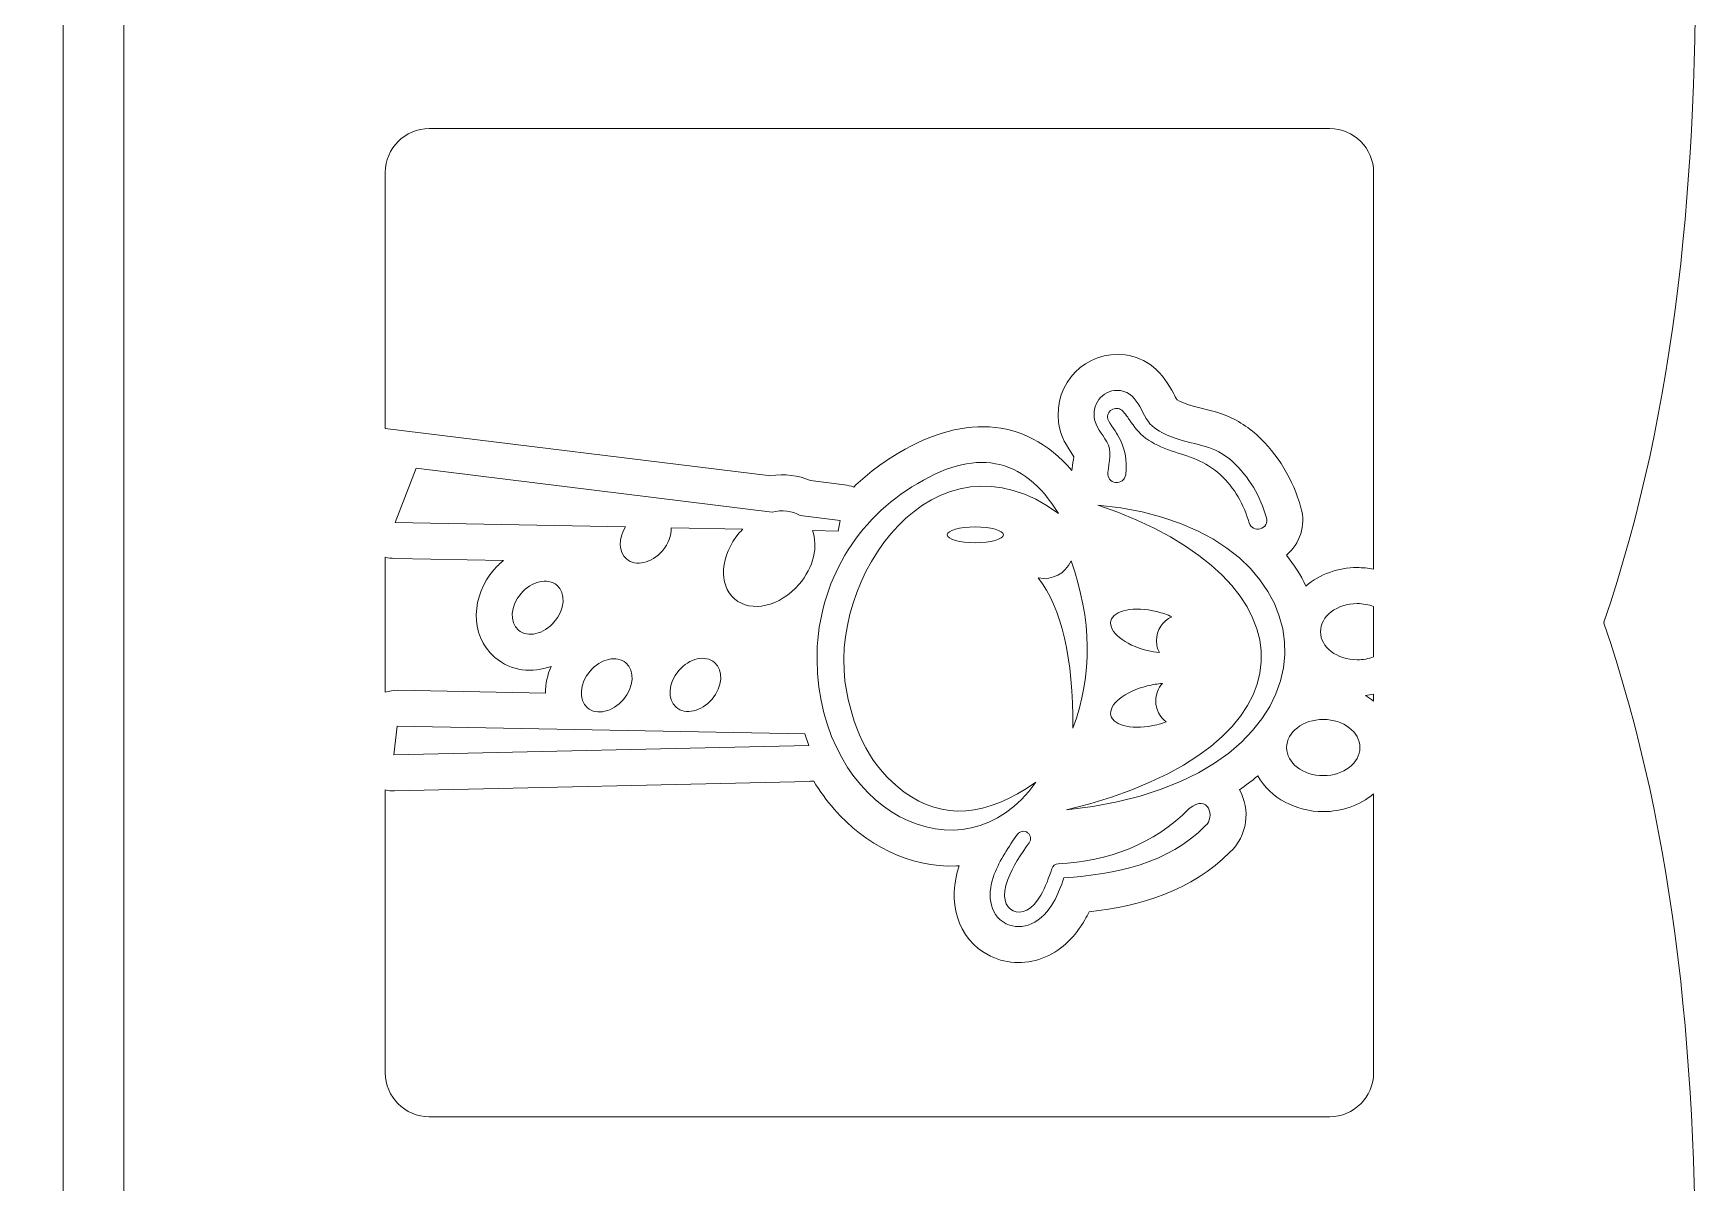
# Model space of a CAD drawing. Header units: millimetres. Extents: x -1461 to 1461, y -777 to 775.
# Drawn here: x -75.8 to 6.9, y 228.3 to 285.4 of the extents above; entities that cross this region are included whole.
import ezdxf

# ---------------------------------------------------------------- set-up
doc = ezdxf.new("R2010")
doc.units = ezdxf.units.MM
doc.header["$MEASUREMENT"] = 0
doc.layers.add('Camada 1', color=7, linetype='Continuous')

msp = doc.modelspace()

# ---------------------------------------------------------------- linework, layer by layer
at = {"layer": 'Camada 1', "color": 250, "lineweight": 20}
for points, knots in [([(6.8056, 290.9097), (6.5481, 319.8401), (0.8216, 350.2148), (0.8216, 382.8412), (0.8216, 382.8412), (0.8216, 386.4996), (1.8076, 391.3169), (5.6054, 391.3169), (5.6054, 391.3169), (5.6054, 391.3169), (5.8027, 413.1373), (5.8027, 413.1373), (5.8027, 413.1373), (5.8027, 413.1373), (-23.8626, 413.1622), (-23.8626, 413.1622), (-23.8626, 413.1622), (-23.8626, 413.1622), (-23.8626, 410.1373), (-23.8626, 410.1373), (-23.8626, 410.1373), (-23.8626, 410.1373), (-45.4768, 410.1373), (-45.4768, 410.1373), (-45.4768, 410.1373), (-45.4768, 410.1373), (-45.4768, 413.1622), (-45.4768, 413.1622), (-45.4768, 413.1622), (-45.4768, 413.1622), (-74.2823, 413.1373), (-74.2823, 413.1373), (-74.2823, 413.1373), (-74.2823, 413.1373), (-74.2823, 356.1361), (-74.2823, 356.1361), (-74.2823, 356.1361), (-74.2823, 356.1361), (-71.276, 356.1361), (-71.276, 356.1361), (-71.276, 356.1361), (-71.276, 356.1361), (-71.276, 156.1387), (-71.276, 156.1387), (-71.276, 156.1387), (-71.276, 156.1387), (-74.2823, 156.1387), (-74.2823, 156.1387), (-74.2823, 156.1387), (-74.2823, 156.1387), (-74.2823, 99.1375), (-74.2823, 99.1375), (-74.2823, 99.1375), (-74.2823, 99.1375), (-45.4768, 99.1126), (-45.4768, 99.1126), (-45.4768, 99.1126), (-45.4768, 99.1126), (-45.4768, 102.1375), (-45.4768, 102.1375), (-45.4768, 102.1375), (-45.4768, 102.1375), (-23.8626, 102.1375), (-23.8626, 102.1375), (-23.8626, 102.1375), (-23.8626, 102.1375), (-23.8626, 99.1126), (-23.8626, 99.1126), (-23.8626, 99.1126), (-23.8626, 99.1126), (5.8027, 99.1375), (5.8027, 99.1375), (5.8027, 99.1375), (5.8027, 99.1375), (5.6054, 120.9579), (5.6054, 120.9579), (5.6054, 120.9579), (1.8076, 120.9579), (0.8216, 125.7752), (0.8216, 129.4336), (0.8216, 129.4336), (0.8216, 162.06), (6.5481, 192.4347), (6.8056, 221.3651), (6.8056, 221.3651), (6.9173, 233.8573), (5.9213, 245.3468), (2.26, 256.1133), (2.26, 256.1133), (2.26, 256.1133), (2.2682, 256.1374), (2.2682, 256.1374), (2.2682, 256.1374), (2.2682, 256.1374), (2.26, 256.1615), (2.26, 256.1615), (2.26, 256.1615), (5.9213, 266.928), (6.9173, 278.4175), (6.8056, 290.9097)], [0, 0, 0, 0, 0.0384615, 0.0384615, 0.0384615, 0.0384615, 0.0769231, 0.0769231, 0.0769231, 0.0769231, 0.1153846, 0.1153846, 0.1153846, 0.1153846, 0.1538462, 0.1538462, 0.1538462, 0.1538462, 0.1923077, 0.1923077, 0.1923077, 0.1923077, 0.2307692, 0.2307692, 0.2307692, 0.2307692, 0.2692308, 0.2692308, 0.2692308, 0.2692308, 0.3076923, 0.3076923, 0.3076923, 0.3076923, 0.3461538, 0.3461538, 0.3461538, 0.3461538, 0.3846154, 0.3846154, 0.3846154, 0.3846154, 0.4230769, 0.4230769, 0.4230769, 0.4230769, 0.4615385, 0.4615385, 0.4615385, 0.4615385, 0.5, 0.5, 0.5, 0.5, 0.5384615, 0.5384615, 0.5384615, 0.5384615, 0.5769231, 0.5769231, 0.5769231, 0.5769231, 0.6153846, 0.6153846, 0.6153846, 0.6153846, 0.6538462, 0.6538462, 0.6538462, 0.6538462, 0.6923077, 0.6923077, 0.6923077, 0.6923077, 0.7307692, 0.7307692, 0.7307692, 0.7307692, 0.7692308, 0.7692308, 0.7692308, 0.7692308, 0.8076923, 0.8076923, 0.8076923, 0.8076923, 0.8461538, 0.8461538, 0.8461538, 0.8461538, 0.8846154, 0.8846154, 0.8846154, 0.8846154, 0.9230769, 0.9230769, 0.9230769, 0.9230769, 1, 1, 1, 1]), ([(-134.2835, 330.0523), (-134.2835, 330.0523), (-334.2809, 330.0523), (-334.2809, 330.0523), (-334.2809, 330.0523), (-334.2809, 330.0523), (-334.2809, 327.0523), (-334.2809, 327.0523), (-334.2809, 327.0523), (-334.2809, 327.0523), (-391.2821, 327.0523), (-391.2821, 327.0523), (-391.2821, 327.0523), (-391.2821, 327.0523), (-391.2821, 295.03), (-391.2821, 295.03), (-391.2821, 295.03), (-391.2821, 295.03), (-394.2821, 295.03), (-394.2821, 295.03), (-394.2821, 295.03), (-394.2821, 295.03), (-394.2821, 120.1292), (-394.2821, 120.1292), (-394.2821, 120.1292), (-394.2821, 120.1292), (-391.2821, 120.1292), (-391.2821, 120.1292), (-391.2821, 120.1292), (-391.2821, 120.1292), (-391.2821, 88.1069), (-391.2821, 88.1069), (-391.2821, 88.1069), (-391.2821, 88.1069), (-334.2809, 88.1069), (-334.2809, 88.1069), (-334.2809, 88.1069), (-334.2809, 88.1069), (-334.2809, 85.1069), (-334.2809, 85.1069), (-334.2809, 85.1069), (-334.2809, 85.1069), (-134.2835, 85.1069), (-134.2835, 85.1069), (-134.2835, 85.1069), (-134.2835, 85.1069), (-134.2835, 88.1069), (-134.2835, 88.1069), (-134.2835, 88.1069), (-134.2835, 88.1069), (-77.2821, 88.1069), (-77.2821, 88.1069), (-77.2821, 88.1069), (-77.2821, 88.1069), (-77.2821, 120.1292), (-77.2821, 120.1292), (-77.2821, 120.1292), (-77.2821, 120.1292), (-74.2821, 120.1292), (-74.2821, 120.1292), (-74.2821, 120.1292), (-74.2821, 120.1292), (-74.2821, 295.03), (-74.2821, 295.03), (-74.2821, 295.03), (-74.2821, 295.03), (-77.2821, 295.03), (-77.2821, 295.03), (-77.2821, 295.03), (-77.2821, 295.03), (-77.2821, 327.0523), (-77.2821, 327.0523), (-77.2821, 327.0523), (-77.2821, 327.0523), (-134.2835, 327.0523), (-134.2835, 327.0523), (-134.2835, 327.0523), (-134.2835, 327.0523), (-134.2835, 330.0523), (-134.2835, 330.0523)], [0, 0, 0, 0, 0.047619, 0.047619, 0.047619, 0.047619, 0.0952381, 0.0952381, 0.0952381, 0.0952381, 0.1428571, 0.1428571, 0.1428571, 0.1428571, 0.1904762, 0.1904762, 0.1904762, 0.1904762, 0.2380952, 0.2380952, 0.2380952, 0.2380952, 0.2857143, 0.2857143, 0.2857143, 0.2857143, 0.3333333, 0.3333333, 0.3333333, 0.3333333, 0.3809524, 0.3809524, 0.3809524, 0.3809524, 0.4285714, 0.4285714, 0.4285714, 0.4285714, 0.4761905, 0.4761905, 0.4761905, 0.4761905, 0.5238095, 0.5238095, 0.5238095, 0.5238095, 0.5714286, 0.5714286, 0.5714286, 0.5714286, 0.6190476, 0.6190476, 0.6190476, 0.6190476, 0.6666667, 0.6666667, 0.6666667, 0.6666667, 0.7142857, 0.7142857, 0.7142857, 0.7142857, 0.7619048, 0.7619048, 0.7619048, 0.7619048, 0.8095238, 0.8095238, 0.8095238, 0.8095238, 0.8571429, 0.8571429, 0.8571429, 0.8571429, 0.9047619, 0.9047619, 0.9047619, 0.9047619, 1, 1, 1, 1]), ([(-39.1256, 263.4387), (-39.1256, 263.4387), (-58.283, 265.7795), (-58.283, 265.7795), (-58.283, 265.7795), (-58.283, 265.7795), (-58.283, 278.5057), (-58.283, 278.5057), (-58.283, 278.5057), (-58.283, 279.705), (-57.3018, 280.6862), (-56.1025, 280.6862), (-56.1025, 280.6862), (-56.1025, 280.6862), (-11.3659, 280.6862), (-11.3659, 280.6862), (-11.3659, 280.6862), (-10.1666, 280.6862), (-9.1854, 279.705), (-9.1854, 278.5057), (-9.1854, 278.5057), (-9.1854, 278.5057), (-9.1854, 258.7902), (-9.1854, 258.7902), (-9.1854, 258.7902), (-9.4526, 258.8453), (-9.7261, 258.8741), (-10, 258.8741), (-10, 258.8741), (-10.9325, 258.8741), (-11.8623, 258.5429), (-12.5448, 257.9574), (-12.5448, 257.9574), (-12.8088, 258.5027), (-13.1367, 259.0167), (-13.5177, 259.4944), (-13.5177, 259.4944), (-12.8485, 260.0468), (-12.5332, 260.9657), (-12.7916, 261.8492), (-12.7916, 261.8492), (-13.1983, 263.2401), (-13.9119, 264.4855), (-14.989, 265.4653), (-14.989, 265.4653), (-15.5633, 265.9875), (-16.1825, 266.3372), (-16.9201, 266.5723), (-16.9201, 266.5723), (-17.4281, 266.7342), (-17.9578, 266.8223), (-18.4597, 266.9948), (-18.4597, 266.9948), (-18.6226, 267.0507), (-18.7995, 267.1169), (-18.9498, 267.2102), (-18.9498, 267.2102), (-19.0077, 267.2985), (-19.0675, 267.4223), (-19.1114, 267.5046), (-19.1114, 267.5046), (-19.387, 268.0199), (-19.6643, 268.4674), (-20.1287, 268.8418), (-20.1287, 268.8418), (-20.5325, 269.1671), (-21.0055, 269.37), (-21.5195, 269.4393), (-21.5195, 269.4393), (-23.4728, 269.703), (-25.0943, 268.0226), (-24.8339, 266.0873), (-24.8339, 266.0873), (-24.7303, 265.3182), (-24.4311, 264.948), (-24.0793, 264.3783), (-24.0793, 264.3783), (-24.0951, 264.2009), (-24.1443, 263.9686), (-24.1632, 263.8176), (-24.1632, 263.8176), (-24.1632, 263.8176), (-24.1751, 263.693), (-24.1751, 263.693), (-24.1751, 263.693), (-26.5377, 266.4545), (-29.7571, 266.4821), (-33.0751, 264.3918), (-33.0751, 264.3918), (-33.7785, 263.9487), (-34.4264, 263.4389), (-35.0123, 262.8735), (-35.0123, 262.8735), (-35.1531, 262.9287), (-35.3038, 262.9664), (-35.4639, 262.9862), (-35.4639, 262.9862), (-35.4639, 262.9862), (-37.1511, 263.1947), (-37.1511, 263.1947), (-37.1511, 263.1947), (-37.7702, 263.464), (-38.4555, 263.5363), (-39.1256, 263.4387)], [0, 0, 0, 0, 0.037037, 0.037037, 0.037037, 0.037037, 0.0740741, 0.0740741, 0.0740741, 0.0740741, 0.1111111, 0.1111111, 0.1111111, 0.1111111, 0.1481481, 0.1481481, 0.1481481, 0.1481481, 0.1851852, 0.1851852, 0.1851852, 0.1851852, 0.2222222, 0.2222222, 0.2222222, 0.2222222, 0.2592593, 0.2592593, 0.2592593, 0.2592593, 0.2962963, 0.2962963, 0.2962963, 0.2962963, 0.3333333, 0.3333333, 0.3333333, 0.3333333, 0.3703704, 0.3703704, 0.3703704, 0.3703704, 0.4074074, 0.4074074, 0.4074074, 0.4074074, 0.4444444, 0.4444444, 0.4444444, 0.4444444, 0.4814815, 0.4814815, 0.4814815, 0.4814815, 0.5185185, 0.5185185, 0.5185185, 0.5185185, 0.5555556, 0.5555556, 0.5555556, 0.5555556, 0.5925926, 0.5925926, 0.5925926, 0.5925926, 0.6296296, 0.6296296, 0.6296296, 0.6296296, 0.6666667, 0.6666667, 0.6666667, 0.6666667, 0.7037037, 0.7037037, 0.7037037, 0.7037037, 0.7407407, 0.7407407, 0.7407407, 0.7407407, 0.7777778, 0.7777778, 0.7777778, 0.7777778, 0.8148148, 0.8148148, 0.8148148, 0.8148148, 0.8518519, 0.8518519, 0.8518519, 0.8518519, 0.8888889, 0.8888889, 0.8888889, 0.8888889, 0.9259259, 0.9259259, 0.9259259, 0.9259259, 1, 1, 1, 1]), ([(-16.7947, 263.4799), (-17.5989, 264.2114), (-18.2709, 264.3456), (-19.2487, 264.6816), (-19.2487, 264.6816), (-19.7059, 264.8386), (-20.1214, 265.0252), (-20.5145, 265.3112), (-20.5145, 265.3112), (-20.854, 265.558), (-21.08, 265.8657), (-21.3114, 266.2085), (-21.3114, 266.2085), (-21.4165, 266.3643), (-21.5875, 266.6384), (-21.7507, 266.7353), (-21.7507, 266.7353), (-21.7911, 266.7593), (-21.832, 266.7736), (-21.8786, 266.7798), (-21.8786, 266.7798), (-22.0581, 266.804), (-22.2358, 266.7228), (-22.335, 266.5712), (-22.335, 266.5712), (-22.3793, 266.5034), (-22.4222, 266.4226), (-22.4109, 266.3388), (-22.4109, 266.3388), (-22.3855, 266.1501), (-22.0171, 265.6606), (-21.9079, 265.4758), (-21.9079, 265.4758), (-21.5356, 264.8444), (-21.409, 264.2158), (-21.5, 263.4856), (-21.5, 263.4856), (-21.5305, 263.2411), (-21.7547, 263.0667), (-21.9992, 263.0971), (-21.9992, 263.0971), (-22.2438, 263.1276), (-22.4181, 263.352), (-22.3877, 263.5964), (-22.3877, 263.5964), (-22.3211, 264.1309), (-22.1697, 264.6664), (-22.4417, 265.1277), (-22.4417, 265.1277), (-22.6673, 265.51), (-22.9997, 265.8721), (-23.0608, 266.3259), (-23.0608, 266.3259), (-23.1613, 267.0729), (-22.5739, 267.7764), (-21.7588, 267.6664), (-21.7588, 267.6664), (-20.7988, 267.5367), (-20.7329, 266.291), (-20.0711, 265.8096), (-20.0711, 265.8096), (-19.7522, 265.5777), (-19.4117, 265.4302), (-19.041, 265.3028), (-19.041, 265.3028), (-17.926, 264.9198), (-17.1136, 264.9791), (-16.1928, 264.1417), (-16.1928, 264.1417), (-15.3605, 263.3846), (-14.823, 262.4212), (-14.5088, 261.347), (-14.5088, 261.347), (-14.4396, 261.1105), (-14.576, 260.8613), (-14.8125, 260.7921), (-14.8125, 260.7921), (-15.049, 260.723), (-15.2982, 260.8594), (-15.3674, 261.0958), (-15.3674, 261.0958), (-15.6349, 262.0107), (-16.085, 262.8344), (-16.7947, 263.4799)], [0, 0, 0, 0, 0.0454545, 0.0454545, 0.0454545, 0.0454545, 0.0909091, 0.0909091, 0.0909091, 0.0909091, 0.1363636, 0.1363636, 0.1363636, 0.1363636, 0.1818182, 0.1818182, 0.1818182, 0.1818182, 0.2272727, 0.2272727, 0.2272727, 0.2272727, 0.2727273, 0.2727273, 0.2727273, 0.2727273, 0.3181818, 0.3181818, 0.3181818, 0.3181818, 0.3636364, 0.3636364, 0.3636364, 0.3636364, 0.4090909, 0.4090909, 0.4090909, 0.4090909, 0.4545455, 0.4545455, 0.4545455, 0.4545455, 0.5, 0.5, 0.5, 0.5, 0.5454545, 0.5454545, 0.5454545, 0.5454545, 0.5909091, 0.5909091, 0.5909091, 0.5909091, 0.6363636, 0.6363636, 0.6363636, 0.6363636, 0.6818182, 0.6818182, 0.6818182, 0.6818182, 0.7272727, 0.7272727, 0.7272727, 0.7272727, 0.7727273, 0.7727273, 0.7727273, 0.7727273, 0.8181818, 0.8181818, 0.8181818, 0.8181818, 0.8636364, 0.8636364, 0.8636364, 0.8636364, 0.9090909, 0.9090909, 0.9090909, 0.9090909, 1, 1, 1, 1]), ([(-25.9675, 248.2036), (-29.563, 243.1099), (-36.7487, 246.7074), (-36.8332, 254.304), (-36.8332, 254.304), (-36.8719, 257.7898), (-35.0848, 261.0419), (-32.1214, 262.8781), (-32.1214, 262.8781), (-29.0182, 264.8638), (-26.5883, 264.422), (-24.8314, 261.5527), (-24.8314, 261.5527), (-30.9462, 266.1039), (-36.4775, 258.3508), (-35.3608, 252.6873), (-35.3608, 252.6873), (-34.9679, 250.6935), (-34.1728, 248.9475), (-32.5071, 247.7206), (-32.5071, 247.7206), (-30.601, 246.3168), (-28.4211, 246.4778), (-25.9675, 248.2036)], [0, 0, 0, 0, 0.1428571, 0.1428571, 0.1428571, 0.1428571, 0.2857143, 0.2857143, 0.2857143, 0.2857143, 0.4285714, 0.4285714, 0.4285714, 0.4285714, 0.5714286, 0.5714286, 0.5714286, 0.5714286, 0.7142857, 0.7142857, 0.7142857, 0.7142857, 1, 1, 1, 1]), ([(-46.3413, 260.8944), (-46.3413, 260.8944), (-57.7896, 261.116), (-57.7896, 261.116), (-57.7896, 261.116), (-57.7896, 261.116), (-56.7482, 263.8141), (-56.7482, 263.8141), (-56.7482, 263.8141), (-56.7482, 263.8141), (-39.0712, 261.6293), (-39.0712, 261.6293), (-39.0712, 261.6293), (-38.5664, 261.7496), (-38.0722, 261.6992), (-37.679, 261.4572), (-37.679, 261.4572), (-37.679, 261.4572), (-35.6833, 261.2106), (-35.6833, 261.2106), (-35.6833, 261.2106), (-35.6833, 261.2106), (-35.7781, 260.6899), (-35.7781, 260.6899), (-35.7781, 260.6899), (-35.7781, 260.6899), (-37.0661, 260.7148), (-37.0661, 260.7148), (-37.0661, 260.7148), (-36.7655, 259.9488), (-36.9966, 258.8895), (-37.7237, 258.0421), (-37.7237, 258.0421), (-38.6728, 256.9358), (-40.1075, 256.6098), (-40.9284, 257.314), (-40.9284, 257.314), (-41.7493, 258.0183), (-41.6454, 259.486), (-40.6961, 260.5923), (-40.6961, 260.5923), (-40.6396, 260.6582), (-40.5812, 260.7213), (-40.5216, 260.7817), (-40.5216, 260.7817), (-40.5216, 260.7817), (-44.0829, 260.8506), (-44.0829, 260.8506), (-44.0829, 260.8506), (-44.0663, 260.4822), (-44.2144, 260.0608), (-44.5187, 259.7062), (-44.5187, 259.7062), (-45.0464, 259.0911), (-45.8441, 258.9099), (-46.3005, 259.3015), (-46.3005, 259.3015), (-46.7019, 259.6458), (-46.7054, 260.3188), (-46.3413, 260.8944)], [0, 0, 0, 0, 0.0625, 0.0625, 0.0625, 0.0625, 0.125, 0.125, 0.125, 0.125, 0.1875, 0.1875, 0.1875, 0.1875, 0.25, 0.25, 0.25, 0.25, 0.3125, 0.3125, 0.3125, 0.3125, 0.375, 0.375, 0.375, 0.375, 0.4375, 0.4375, 0.4375, 0.4375, 0.5, 0.5, 0.5, 0.5, 0.5625, 0.5625, 0.5625, 0.5625, 0.625, 0.625, 0.625, 0.625, 0.6875, 0.6875, 0.6875, 0.6875, 0.75, 0.75, 0.75, 0.75, 0.8125, 0.8125, 0.8125, 0.8125, 0.875, 0.875, 0.875, 0.875, 1, 1, 1, 1]), ([(-22.8793, 261.978), (-10.4348, 260.8711), (-10.0559, 248.2953), (-24.4414, 246.8302), (-24.4414, 246.8302), (-11.6842, 249.9308), (-11.9184, 258.2894), (-22.8793, 261.978)], [0, 0, 0, 0, 0.3333333, 0.3333333, 0.3333333, 0.3333333, 1, 1, 1, 1]), ([(-27.577, 260.4995), (-27.577, 260.2839), (-28.2022, 260.109), (-28.9734, 260.109), (-28.9734, 260.109), (-29.7446, 260.109), (-30.3697, 260.2839), (-30.3697, 260.4995), (-30.3697, 260.4995), (-30.3697, 260.7152), (-29.7446, 260.89), (-28.9734, 260.89), (-28.9734, 260.89), (-28.2022, 260.89), (-27.577, 260.7152), (-27.577, 260.4995)], [0, 0, 0, 0, 0.2, 0.2, 0.2, 0.2, 0.4, 0.4, 0.4, 0.4, 0.6, 0.6, 0.6, 0.6, 1, 1, 1, 1]), ([(-50.0472, 253.9592), (-50.2284, 253.5369), (-50.328, 253.0847), (-50.3308, 252.6376), (-50.3308, 252.6376), (-50.3308, 252.6376), (-57.6615, 252.7747), (-57.6615, 252.7747), (-57.6615, 252.7747), (-57.879, 252.7787), (-58.0884, 252.744), (-58.283, 252.6768), (-58.283, 252.6768), (-58.283, 252.6768), (-58.283, 259.3922), (-58.283, 259.3922), (-58.283, 259.3922), (-58.1375, 259.3523), (-57.984, 259.3303), (-57.8243, 259.3272), (-57.8243, 259.3272), (-57.8243, 259.3272), (-52.41, 259.2225), (-52.41, 259.2225), (-52.41, 259.2225), (-52.5863, 259.0819), (-52.7498, 258.9246), (-52.8969, 258.7532), (-52.8969, 258.7532), (-53.9614, 257.5125), (-54.161, 255.5469), (-52.8331, 254.4078), (-52.8331, 254.4078), (-52.0174, 253.708), (-50.9753, 253.6281), (-50.0472, 253.9592)], [0, 0, 0, 0, 0.1, 0.1, 0.1, 0.1, 0.2, 0.2, 0.2, 0.2, 0.3, 0.3, 0.3, 0.3, 0.4, 0.4, 0.4, 0.4, 0.5, 0.5, 0.5, 0.5, 0.6, 0.6, 0.6, 0.6, 0.7, 0.7, 0.7, 0.7, 0.8, 0.8, 0.8, 0.8, 1, 1, 1, 1]), ([(-24.1217, 250.9019), (-24.1059, 254.3762), (-24.6819, 256.8615), (-25.8494, 258.3574), (-25.8494, 258.3574), (-25.0819, 258.2556), (-24.5375, 258.5397), (-24.2163, 259.2095), (-24.2163, 259.2095), (-23.1758, 256.3075), (-23.1443, 253.5381), (-24.1217, 250.9019)], [0, 0, 0, 0, 0.25, 0.25, 0.25, 0.25, 0.5, 0.5, 0.5, 0.5, 1, 1, 1, 1]), ([(-49.8864, 256.1704), (-50.4141, 255.5553), (-51.2118, 255.3741), (-51.6682, 255.7656), (-51.6682, 255.7656), (-52.1246, 256.1572), (-52.0668, 256.9732), (-51.539, 257.5883), (-51.539, 257.5883), (-51.0113, 258.2034), (-50.2136, 258.3846), (-49.7572, 257.993), (-49.7572, 257.993), (-49.3009, 257.6016), (-49.3587, 256.7855), (-49.8864, 256.1704)], [0, 0, 0, 0, 0.2, 0.2, 0.2, 0.2, 0.4, 0.4, 0.4, 0.4, 0.6, 0.6, 0.6, 0.6, 1, 1, 1, 1]), ([(-19.208, 256.4275), (-19.6579, 256.2225), (-19.9707, 255.7689), (-19.9707, 255.2423), (-19.9707, 255.2423), (-19.9707, 255.0283), (-19.9191, 254.8265), (-19.8278, 254.6485), (-19.8278, 254.6485), (-20.0207, 254.6681), (-20.2216, 254.7026), (-20.4262, 254.7531), (-20.4262, 254.7531), (-21.5555, 255.0321), (-22.3645, 255.6904), (-22.2328, 256.2234), (-22.2328, 256.2234), (-22.1012, 256.7563), (-21.0788, 256.9624), (-19.9494, 256.6835), (-19.9494, 256.6835), (-19.6814, 256.6173), (-19.4316, 256.5297), (-19.208, 256.4275)], [0, 0, 0, 0, 0.1428571, 0.1428571, 0.1428571, 0.1428571, 0.2857143, 0.2857143, 0.2857143, 0.2857143, 0.4285714, 0.4285714, 0.4285714, 0.4285714, 0.5714286, 0.5714286, 0.5714286, 0.5714286, 0.7142857, 0.7142857, 0.7142857, 0.7142857, 1, 1, 1, 1]), ([(-10, 254.2922), (-11.0066, 254.2922), (-11.8225, 254.9175), (-11.8225, 255.6886), (-11.8225, 255.6886), (-11.8225, 256.4598), (-11.0066, 257.085), (-10, 257.085), (-10, 257.085), (-9.7072, 257.085), (-9.4305, 257.032), (-9.1854, 256.938), (-9.1854, 256.938), (-9.1854, 256.938), (-9.1854, 254.4392), (-9.1854, 254.4392), (-9.1854, 254.4392), (-9.4305, 254.3451), (-9.7072, 254.2922), (-10, 254.2922)], [0, 0, 0, 0, 0.1666667, 0.1666667, 0.1666667, 0.1666667, 0.3333333, 0.3333333, 0.3333333, 0.3333333, 0.5, 0.5, 0.5, 0.5, 0.6666667, 0.6666667, 0.6666667, 0.6666667, 1, 1, 1, 1]), ([(-46.3253, 254.1351), (-45.869, 253.7435), (-45.9268, 252.9274), (-46.4546, 252.3124), (-46.4546, 252.3124), (-46.9822, 251.6973), (-47.7799, 251.516), (-48.2364, 251.9076), (-48.2364, 251.9076), (-48.6927, 252.2992), (-48.635, 253.1151), (-48.1071, 253.7302), (-48.1071, 253.7302), (-47.5795, 254.3453), (-46.7818, 254.5265), (-46.3253, 254.1351)], [0, 0, 0, 0, 0.2, 0.2, 0.2, 0.2, 0.4, 0.4, 0.4, 0.4, 0.6, 0.6, 0.6, 0.6, 1, 1, 1, 1]), ([(-42.0502, 252.335), (-42.5779, 251.7199), (-43.3755, 251.5387), (-43.832, 251.9302), (-43.832, 251.9302), (-44.2883, 252.3217), (-44.2305, 253.1378), (-43.7027, 253.7529), (-43.7027, 253.7529), (-43.1751, 254.368), (-42.3774, 254.5492), (-41.921, 254.1576), (-41.921, 254.1576), (-41.4645, 253.7661), (-41.5223, 252.9501), (-42.0502, 252.335)], [0, 0, 0, 0, 0.2, 0.2, 0.2, 0.2, 0.4, 0.4, 0.4, 0.4, 0.6, 0.6, 0.6, 0.6, 1, 1, 1, 1]), ([(-19.9494, 251.0653), (-21.0788, 250.7864), (-22.1012, 250.9924), (-22.2328, 251.5255), (-22.2328, 251.5255), (-22.3645, 252.0584), (-21.5555, 252.7167), (-20.4262, 252.9956), (-20.4262, 252.9956), (-20.1675, 253.0595), (-19.9144, 253.0979), (-19.6763, 253.1128), (-19.6763, 253.1128), (-19.8805, 252.8829), (-20.0047, 252.5803), (-20.0047, 252.2486), (-20.0047, 252.2486), (-20.0047, 251.8229), (-19.8003, 251.445), (-19.4845, 251.2075), (-19.4845, 251.2075), (-19.6316, 251.1533), (-19.7872, 251.1055), (-19.9494, 251.0653)], [0, 0, 0, 0, 0.1428571, 0.1428571, 0.1428571, 0.1428571, 0.2857143, 0.2857143, 0.2857143, 0.2857143, 0.4285714, 0.4285714, 0.4285714, 0.4285714, 0.5714286, 0.5714286, 0.5714286, 0.5714286, 0.7142857, 0.7142857, 0.7142857, 0.7142857, 1, 1, 1, 1]), ([(-9.1854, 252.2383), (-9.3111, 252.3424), (-9.4447, 252.4381), (-9.5848, 252.5249), (-9.5848, 252.5249), (-9.4506, 252.5389), (-9.3173, 252.5598), (-9.1854, 252.587), (-9.1854, 252.587), (-9.1854, 252.587), (-9.1854, 252.2383), (-9.1854, 252.2383)], [0, 0, 0, 0, 0.25, 0.25, 0.25, 0.25, 0.5, 0.5, 0.5, 0.5, 1, 1, 1, 1]), ([(-37.2455, 250.0391), (-37.2455, 250.0391), (-57.8606, 249.5657), (-57.8606, 249.5657), (-57.8606, 249.5657), (-57.8606, 249.5657), (-57.6949, 250.9858), (-57.6949, 250.9858), (-57.6949, 250.9858), (-57.6949, 250.9858), (-37.4348, 250.6071), (-37.4348, 250.6071), (-37.4348, 250.6071), (-37.4348, 250.6071), (-37.2455, 250.0391), (-37.2455, 250.0391)], [0, 0, 0, 0, 0.2, 0.2, 0.2, 0.2, 0.4, 0.4, 0.4, 0.4, 0.6, 0.6, 0.6, 0.6, 1, 1, 1, 1]), ([(-11.6842, 248.5344), (-12.6908, 248.5344), (-13.5067, 249.1596), (-13.5067, 249.9308), (-13.5067, 249.9308), (-13.5067, 250.702), (-12.6908, 251.3272), (-11.6842, 251.3272), (-11.6842, 251.3272), (-10.6777, 251.3272), (-9.8617, 250.702), (-9.8617, 249.9308), (-9.8617, 249.9308), (-9.8617, 249.1596), (-10.6777, 248.5344), (-11.6842, 248.5344)], [0, 0, 0, 0, 0.2, 0.2, 0.2, 0.2, 0.4, 0.4, 0.4, 0.4, 0.6, 0.6, 0.6, 0.6, 1, 1, 1, 1]), ([(-11.3659, 231.5887), (-11.3659, 231.5887), (-56.1025, 231.5887), (-56.1025, 231.5887), (-56.1025, 231.5887), (-57.3018, 231.5887), (-58.283, 232.5699), (-58.283, 233.7692), (-58.283, 233.7692), (-58.283, 233.7692), (-58.283, 247.823), (-58.283, 247.823), (-58.283, 247.823), (-58.1354, 247.7889), (-57.9806, 247.7734), (-57.8195, 247.7771), (-57.8195, 247.7771), (-57.8195, 247.7771), (-37.2045, 248.2505), (-37.2045, 248.2505), (-37.2045, 248.2505), (-37.1348, 248.2521), (-37.0664, 248.2573), (-36.9994, 248.2659), (-36.9994, 248.2659), (-36.7019, 247.7724), (-36.3614, 247.3023), (-35.9764, 246.8621), (-35.9764, 246.8621), (-34.4574, 245.1248), (-32.2466, 243.9455), (-29.8999, 244.0468), (-29.8999, 244.0468), (-29.8999, 244.0468), (-29.7803, 244.0531), (-29.7803, 244.0531), (-29.7803, 244.0531), (-30.3418, 242.3691), (-29.9469, 240.4175), (-28.2197, 239.5686), (-28.2197, 239.5686), (-27.3525, 239.1424), (-26.3576, 239.1473), (-25.4769, 239.5311), (-25.4769, 239.5311), (-24.6322, 239.8992), (-23.9786, 240.5694), (-23.5301, 241.365), (-23.5301, 241.365), (-23.4547, 241.4987), (-23.384, 241.6349), (-23.3175, 241.7731), (-23.3175, 241.7731), (-20.7208, 242.0652), (-18.2324, 242.821), (-16.3187, 244.7338), (-16.3187, 244.7338), (-15.457, 245.5214), (-15.2833, 246.8552), (-15.8513, 247.8275), (-15.8513, 247.8275), (-15.5416, 248.0412), (-15.242, 248.2689), (-14.9544, 248.5117), (-14.9544, 248.5117), (-14.9544, 248.5117), (-14.9381, 248.5254), (-14.9381, 248.5254), (-14.9381, 248.5254), (-14.3241, 247.4116), (-13.007, 246.7453), (-11.6842, 246.7453), (-11.6842, 246.7453), (-10.7724, 246.7453), (-9.8634, 247.062), (-9.1854, 247.6235), (-9.1854, 247.6235), (-9.1854, 247.6235), (-9.1854, 233.7692), (-9.1854, 233.7692), (-9.1854, 233.7692), (-9.1854, 232.5699), (-10.1666, 231.5887), (-11.3659, 231.5887)], [0, 0, 0, 0, 0.0454545, 0.0454545, 0.0454545, 0.0454545, 0.0909091, 0.0909091, 0.0909091, 0.0909091, 0.1363636, 0.1363636, 0.1363636, 0.1363636, 0.1818182, 0.1818182, 0.1818182, 0.1818182, 0.2272727, 0.2272727, 0.2272727, 0.2272727, 0.2727273, 0.2727273, 0.2727273, 0.2727273, 0.3181818, 0.3181818, 0.3181818, 0.3181818, 0.3636364, 0.3636364, 0.3636364, 0.3636364, 0.4090909, 0.4090909, 0.4090909, 0.4090909, 0.4545455, 0.4545455, 0.4545455, 0.4545455, 0.5, 0.5, 0.5, 0.5, 0.5454545, 0.5454545, 0.5454545, 0.5454545, 0.5909091, 0.5909091, 0.5909091, 0.5909091, 0.6363636, 0.6363636, 0.6363636, 0.6363636, 0.6818182, 0.6818182, 0.6818182, 0.6818182, 0.7272727, 0.7272727, 0.7272727, 0.7272727, 0.7727273, 0.7727273, 0.7727273, 0.7727273, 0.8181818, 0.8181818, 0.8181818, 0.8181818, 0.8636364, 0.8636364, 0.8636364, 0.8636364, 0.9090909, 0.9090909, 0.9090909, 0.9090909, 1, 1, 1, 1]), ([(-17.5472, 246.0358), (-19.3958, 244.1611), (-21.9922, 243.6282), (-24.5661, 243.4588), (-24.5661, 243.4588), (-24.7061, 243.0416), (-24.8744, 242.6235), (-25.0886, 242.2435), (-25.0886, 242.2435), (-25.3429, 241.7925), (-25.7094, 241.3813), (-26.1916, 241.1712), (-26.1916, 241.1712), (-26.5894, 240.9978), (-27.0364, 240.9804), (-27.4305, 241.1742), (-27.4305, 241.1742), (-28.3659, 241.6338), (-28.3613, 242.7902), (-28.0295, 243.6348), (-28.0295, 243.6348), (-27.7555, 244.3315), (-27.3103, 245.0171), (-26.8726, 245.6213), (-26.8726, 245.6213), (-26.757, 245.7809), (-26.5326, 245.8168), (-26.3729, 245.7011), (-26.3729, 245.7011), (-26.2133, 245.5855), (-26.1775, 245.3611), (-26.2931, 245.2014), (-26.2931, 245.2014), (-26.6932, 244.649), (-27.1129, 244.0103), (-27.3634, 243.373), (-27.3634, 243.373), (-28.0035, 241.7444), (-26.5542, 241.1012), (-25.712, 242.5949), (-25.712, 242.5949), (-25.4826, 243.0018), (-25.3118, 243.4636), (-25.1728, 243.9085), (-25.1728, 243.9085), (-25.1273, 244.0544), (-25.0019, 244.1516), (-24.8492, 244.1592), (-24.8492, 244.1592), (-22.3677, 244.2842), (-20.1193, 245.1015), (-18.3407, 246.9052), (-18.3407, 246.9052), (-17.3943, 247.6673), (-17.0271, 246.4655), (-17.5472, 246.0358)], [0, 0, 0, 0, 0.0666667, 0.0666667, 0.0666667, 0.0666667, 0.1333333, 0.1333333, 0.1333333, 0.1333333, 0.2, 0.2, 0.2, 0.2, 0.2666667, 0.2666667, 0.2666667, 0.2666667, 0.3333333, 0.3333333, 0.3333333, 0.3333333, 0.4, 0.4, 0.4, 0.4, 0.4666667, 0.4666667, 0.4666667, 0.4666667, 0.5333333, 0.5333333, 0.5333333, 0.5333333, 0.6, 0.6, 0.6, 0.6, 0.6666667, 0.6666667, 0.6666667, 0.6666667, 0.7333333, 0.7333333, 0.7333333, 0.7333333, 0.8, 0.8, 0.8, 0.8, 0.8666667, 0.8666667, 0.8666667, 0.8666667, 1, 1, 1, 1])]:
    msp.add_open_spline(points, degree=3, knots=knots, dxfattribs=at)

doc.saveas('drawing.dxf')
